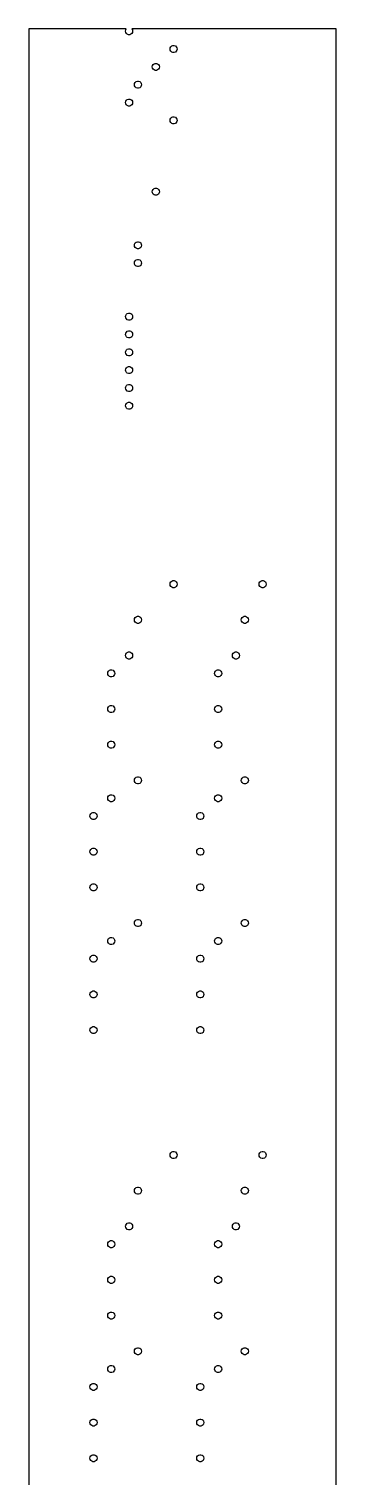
# Model space of a CAD drawing. Header units: metres. Extents: x 0 to 69, y 0 to 650.
# Drawn here: x 0 to 69, y 325.5 to 650 of the extents above; entities that cross this region are included whole.
import ezdxf

# ---------------------------------------------------------------- set-up
doc = ezdxf.new("R2010")
doc.units = ezdxf.units.M

msp = doc.modelspace()

# ---------------------------------------------------------------- linework, layer by layer
for p, q in [((21.8789, 650), (0, 650)), ((0, 650), (0, 0)), ((21.7, 649.5), (21.7482, 649.774)), ((21.7482, 649.226), (21.7, 649.5)), ((21.7482, 649.774), (21.8789, 650)), ((21.8872, 648.986), (21.7482, 649.226)), ((23.2518, 649.226), (23.1128, 648.986)), ((69, 650), (23.121, 650)), ((23.121, 650), (23.2518, 649.774)), ((23.2518, 649.774), (23.3, 649.5)), ((23.3, 649.5), (23.2518, 649.226)), ((69, 0), (69, 650)), ((22.1, 648.807), (21.8872, 648.986)), ((22.3611, 648.712), (22.1, 648.807)), ((22.6389, 648.712), (22.3611, 648.712)), ((22.9, 648.807), (22.6389, 648.712)), ((23.1128, 648.986), (22.9, 648.807)), ((31.7, 645.5), (31.7482, 645.774)), ((31.7482, 645.774), (31.8872, 646.014)), ((31.8872, 646.014), (32.1, 646.193)), ((32.1, 646.193), (32.3611, 646.288)), ((32.3611, 646.288), (32.6389, 646.288)), ((32.6389, 646.288), (32.9, 646.193)), ((32.9, 646.193), (33.1128, 646.014)), ((33.1128, 646.014), (33.2518, 645.774)), ((33.2518, 645.774), (33.3, 645.5)), ((31.7482, 645.226), (31.7, 645.5)), ((31.8872, 644.986), (31.7482, 645.226)), ((32.1, 644.807), (31.8872, 644.986)), ((32.3611, 644.712), (32.1, 644.807)), ((32.6389, 644.712), (32.3611, 644.712)), ((32.9, 644.807), (32.6389, 644.712)), ((33.1128, 644.986), (32.9, 644.807)), ((33.2518, 645.226), (33.1128, 644.986)), ((33.3, 645.5), (33.2518, 645.226)), ((27.7, 641.5), (27.7482, 641.774)), ((27.7482, 641.226), (27.7, 641.5)), ((27.7482, 641.774), (27.8872, 642.014)), ((27.8872, 640.986), (27.7482, 641.226)), ((27.8872, 642.014), (28.1, 642.193)), ((28.1, 640.807), (27.8872, 640.986)), ((28.1, 642.193), (28.3611, 642.288)), ((28.3611, 640.712), (28.1, 640.807)), ((28.3611, 642.288), (28.6389, 642.288)), ((28.6389, 640.712), (28.3611, 640.712)), ((28.6389, 642.288), (28.9, 642.193)), ((28.9, 640.807), (28.6389, 640.712)), ((28.9, 642.193), (29.1128, 642.014)), ((29.1128, 640.986), (28.9, 640.807)), ((29.1128, 642.014), (29.2518, 641.774)), ((29.2518, 641.226), (29.1128, 640.986)), ((29.2518, 641.774), (29.3, 641.5)), ((29.3, 641.5), (29.2518, 641.226)), ((23.7, 637.5), (23.7482, 637.774)), ((23.7482, 637.226), (23.7, 637.5)), ((23.7482, 637.774), (23.8872, 638.014)), ((23.8872, 636.986), (23.7482, 637.226)), ((23.8872, 638.014), (24.1, 638.193)), ((24.1, 636.807), (23.8872, 636.986)), ((24.1, 638.193), (24.3611, 638.288)), ((24.3611, 636.712), (24.1, 636.807)), ((24.3611, 638.288), (24.6389, 638.288)), ((24.6389, 636.712), (24.3611, 636.712)), ((24.6389, 638.288), (24.9, 638.193)), ((24.9, 636.807), (24.6389, 636.712)), ((24.9, 638.193), (25.1128, 638.014)), ((25.1128, 636.986), (24.9, 636.807)), ((25.1128, 638.014), (25.2518, 637.774)), ((25.2518, 637.226), (25.1128, 636.986)), ((25.2518, 637.774), (25.3, 637.5)), ((25.3, 637.5), (25.2518, 637.226)), ((21.7, 633.5), (21.7482, 633.774)), ((21.7482, 633.226), (21.7, 633.5)), ((21.7482, 633.774), (21.8872, 634.014)), ((21.8872, 632.986), (21.7482, 633.226)), ((21.8872, 634.014), (22.1, 634.193)), ((22.1, 632.807), (21.8872, 632.986)), ((22.1, 634.193), (22.3611, 634.288)), ((22.3611, 632.712), (22.1, 632.807)), ((22.3611, 634.288), (22.6389, 634.288)), ((22.6389, 634.288), (22.9, 634.193)), ((22.9, 632.807), (22.6389, 632.712)), ((22.9, 634.193), (23.1128, 634.014)), ((23.1128, 632.986), (22.9, 632.807)), ((23.1128, 634.014), (23.2518, 633.774)), ((23.2518, 633.226), (23.1128, 632.986)), ((23.2518, 633.774), (23.3, 633.5)), ((23.3, 633.5), (23.2518, 633.226)), ((22.6389, 632.712), (22.3611, 632.712)), ((31.7, 629.5), (31.7482, 629.774)), ((31.7482, 629.774), (31.8872, 630.014)), ((31.8872, 630.014), (32.1, 630.193)), ((32.1, 630.193), (32.3611, 630.288)), ((32.3611, 630.288), (32.6389, 630.288)), ((32.6389, 630.288), (32.9, 630.193)), ((32.9, 630.193), (33.1128, 630.014)), ((33.1128, 630.014), (33.2518, 629.774)), ((33.2518, 629.774), (33.3, 629.5)), ((31.7482, 629.226), (31.7, 629.5)), ((31.8872, 628.986), (31.7482, 629.226)), ((32.1, 628.807), (31.8872, 628.986)), ((32.3611, 628.712), (32.1, 628.807)), ((32.6389, 628.712), (32.3611, 628.712)), ((32.9, 628.807), (32.6389, 628.712)), ((33.1128, 628.986), (32.9, 628.807)), ((33.2518, 629.226), (33.1128, 628.986)), ((33.3, 629.5), (33.2518, 629.226)), ((27.7, 613.5), (27.7482, 613.774)), ((27.7482, 613.226), (27.7, 613.5)), ((27.7482, 613.774), (27.8872, 614.014)), ((27.8872, 614.014), (28.1, 614.193)), ((28.1, 614.193), (28.3611, 614.288)), ((28.3611, 614.288), (28.6389, 614.288)), ((28.6389, 614.288), (28.9, 614.193)), ((28.9, 614.193), (29.1128, 614.014)), ((29.1128, 614.014), (29.2518, 613.774)), ((29.2518, 613.774), (29.3, 613.5)), ((29.3, 613.5), (29.2518, 613.226)), ((27.8872, 612.986), (27.7482, 613.226)), ((28.1, 612.807), (27.8872, 612.986)), ((28.3611, 612.712), (28.1, 612.807)), ((28.6389, 612.712), (28.3611, 612.712)), ((28.9, 612.807), (28.6389, 612.712)), ((29.1128, 612.986), (28.9, 612.807)), ((29.2518, 613.226), (29.1128, 612.986)), ((23.7, 601.5), (23.7482, 601.774)), ((23.7482, 601.226), (23.7, 601.5)), ((23.7482, 601.774), (23.8872, 602.014)), ((23.8872, 600.986), (23.7482, 601.226)), ((23.8872, 602.014), (24.1, 602.193)), ((24.1, 600.807), (23.8872, 600.986)), ((24.1, 602.193), (24.3611, 602.288)), ((24.3611, 600.712), (24.1, 600.807)), ((24.3611, 602.288), (24.6389, 602.288)), ((24.6389, 600.712), (24.3611, 600.712)), ((24.6389, 602.288), (24.9, 602.193)), ((24.9, 600.807), (24.6389, 600.712)), ((24.9, 602.193), (25.1128, 602.014)), ((25.1128, 600.986), (24.9, 600.807)), ((25.1128, 602.014), (25.2518, 601.774)), ((25.2518, 601.226), (25.1128, 600.986)), ((25.2518, 601.774), (25.3, 601.5)), ((25.3, 601.5), (25.2518, 601.226)), ((23.7, 597.5), (23.7482, 597.774)), ((23.7482, 597.226), (23.7, 597.5)), ((23.7482, 597.774), (23.8872, 598.014)), ((23.8872, 596.986), (23.7482, 597.226)), ((23.8872, 598.014), (24.1, 598.193)), ((24.1, 598.193), (24.3611, 598.288)), ((24.3611, 598.288), (24.6389, 598.288)), ((24.6389, 598.288), (24.9, 598.193)), ((24.9, 598.193), (25.1128, 598.014)), ((25.1128, 598.014), (25.2518, 597.774)), ((25.2518, 597.226), (25.1128, 596.986)), ((25.2518, 597.774), (25.3, 597.5)), ((25.3, 597.5), (25.2518, 597.226)), ((24.1, 596.807), (23.8872, 596.986)), ((24.3611, 596.712), (24.1, 596.807)), ((24.6389, 596.712), (24.3611, 596.712)), ((24.9, 596.807), (24.6389, 596.712)), ((25.1128, 596.986), (24.9, 596.807)), ((21.7, 585.5), (21.7482, 585.774)), ((21.7482, 585.226), (21.7, 585.5)), ((21.7482, 585.774), (21.8872, 586.014)), ((21.8872, 584.986), (21.7482, 585.226)), ((21.8872, 586.014), (22.1, 586.193)), ((22.1, 584.807), (21.8872, 584.986)), ((22.1, 586.193), (22.3611, 586.288)), ((22.3611, 584.712), (22.1, 584.807)), ((22.3611, 586.288), (22.6389, 586.288)), ((22.6389, 584.712), (22.3611, 584.712)), ((22.6389, 586.288), (22.9, 586.193)), ((22.9, 584.807), (22.6389, 584.712)), ((22.9, 586.193), (23.1128, 586.014)), ((23.1128, 584.986), (22.9, 584.807)), ((23.1128, 586.014), (23.2518, 585.774)), ((23.2518, 585.226), (23.1128, 584.986)), ((23.2518, 585.774), (23.3, 585.5)), ((23.3, 585.5), (23.2518, 585.226)), ((21.7, 581.5), (21.7482, 581.774)), ((21.7482, 581.226), (21.7, 581.5)), ((21.7482, 581.774), (21.8872, 582.014)), ((21.8872, 580.986), (21.7482, 581.226)), ((21.8872, 582.014), (22.1, 582.193)), ((22.1, 580.807), (21.8872, 580.986)), ((22.1, 582.193), (22.3611, 582.288)), ((22.3611, 582.288), (22.6389, 582.288)), ((22.6389, 582.288), (22.9, 582.193)), ((22.9, 582.193), (23.1128, 582.014)), ((23.1128, 580.986), (22.9, 580.807)), ((23.1128, 582.014), (23.2518, 581.774)), ((23.2518, 581.226), (23.1128, 580.986)), ((23.2518, 581.774), (23.3, 581.5)), ((23.3, 581.5), (23.2518, 581.226)), ((21.7, 577.5), (21.7482, 577.774)), ((21.7482, 577.774), (21.8872, 578.014)), ((21.8872, 578.014), (22.1, 578.193)), ((22.3611, 580.712), (22.1, 580.807)), ((22.1, 578.193), (22.3611, 578.288)), ((22.6389, 580.712), (22.3611, 580.712)), ((22.3611, 578.288), (22.6389, 578.288)), ((22.9, 580.807), (22.6389, 580.712)), ((22.6389, 578.288), (22.9, 578.193)), ((22.9, 578.193), (23.1128, 578.014)), ((23.1128, 578.014), (23.2518, 577.774)), ((23.2518, 577.774), (23.3, 577.5)), ((21.7482, 577.226), (21.7, 577.5)), ((21.8872, 576.986), (21.7482, 577.226)), ((22.1, 576.807), (21.8872, 576.986)), ((22.3611, 576.712), (22.1, 576.807)), ((22.6389, 576.712), (22.3611, 576.712)), ((22.9, 576.807), (22.6389, 576.712)), ((23.1128, 576.986), (22.9, 576.807)), ((23.2518, 577.226), (23.1128, 576.986)), ((23.3, 577.5), (23.2518, 577.226)), ((21.7, 573.5), (21.7482, 573.774)), ((21.7482, 573.226), (21.7, 573.5)), ((21.7482, 573.774), (21.8872, 574.014)), ((21.8872, 572.986), (21.7482, 573.226)), ((21.8872, 574.014), (22.1, 574.193)), ((22.1, 572.807), (21.8872, 572.986)), ((22.1, 574.193), (22.3611, 574.288)), ((22.3611, 572.712), (22.1, 572.807)), ((22.3611, 574.288), (22.6389, 574.288)), ((22.6389, 572.712), (22.3611, 572.712)), ((22.6389, 574.288), (22.9, 574.193)), ((22.9, 572.807), (22.6389, 572.712)), ((22.9, 574.193), (23.1128, 574.014)), ((23.1128, 572.986), (22.9, 572.807)), ((23.1128, 574.014), (23.2518, 573.774)), ((23.2518, 573.226), (23.1128, 572.986)), ((23.2518, 573.774), (23.3, 573.5)), ((23.3, 573.5), (23.2518, 573.226)), ((21.7, 569.5), (21.7482, 569.774)), ((21.7482, 569.226), (21.7, 569.5)), ((21.7482, 569.774), (21.8872, 570.014)), ((21.8872, 568.986), (21.7482, 569.226)), ((21.8872, 570.014), (22.1, 570.193)), ((22.1, 568.807), (21.8872, 568.986)), ((22.1, 570.193), (22.3611, 570.288)), ((22.3611, 568.712), (22.1, 568.807)), ((22.3611, 570.288), (22.6389, 570.288)), ((22.6389, 568.712), (22.3611, 568.712)), ((22.6389, 570.288), (22.9, 570.193)), ((22.9, 568.807), (22.6389, 568.712)), ((22.9, 570.193), (23.1128, 570.014)), ((23.1128, 568.986), (22.9, 568.807)), ((23.1128, 570.014), (23.2518, 569.774)), ((23.2518, 569.226), (23.1128, 568.986)), ((23.2518, 569.774), (23.3, 569.5)), ((23.3, 569.5), (23.2518, 569.226)), ((21.7, 565.5), (21.7482, 565.774)), ((21.7482, 565.226), (21.7, 565.5)), ((21.7482, 565.774), (21.8872, 566.014)), ((21.8872, 564.986), (21.7482, 565.226)), ((21.8872, 566.014), (22.1, 566.193)), ((22.1, 564.807), (21.8872, 564.986)), ((22.1, 566.193), (22.3611, 566.288)), ((22.3611, 564.712), (22.1, 564.807)), ((22.3611, 566.288), (22.6389, 566.288)), ((22.6389, 564.712), (22.3611, 564.712)), ((22.6389, 566.288), (22.9, 566.193)), ((22.9, 564.807), (22.6389, 564.712)), ((22.9, 566.193), (23.1128, 566.014)), ((23.1128, 564.986), (22.9, 564.807)), ((23.1128, 566.014), (23.2518, 565.774)), ((23.2518, 565.226), (23.1128, 564.986)), ((23.2518, 565.774), (23.3, 565.5)), ((23.3, 565.5), (23.2518, 565.226)), ((31.7, 525.5), (31.7482, 525.774)), ((31.7482, 525.774), (31.8872, 526.014)), ((31.8872, 526.014), (32.1, 526.193)), ((32.1, 526.193), (32.3611, 526.288)), ((32.3611, 526.288), (32.6389, 526.288)), ((32.6389, 526.288), (32.9, 526.193)), ((32.9, 526.193), (33.1128, 526.014)), ((33.1128, 526.014), (33.2518, 525.774)), ((33.2518, 525.774), (33.3, 525.5)), ((51.7, 525.5), (51.7482, 525.774)), ((51.7482, 525.774), (51.8872, 526.014)), ((51.8872, 526.014), (52.1, 526.193)), ((52.1, 526.193), (52.3611, 526.288)), ((52.3611, 526.288), (52.6389, 526.288)), ((52.6389, 526.288), (52.9, 526.193)), ((52.9, 526.193), (53.1128, 526.014)), ((53.1128, 526.014), (53.2518, 525.774)), ((53.2518, 525.774), (53.3, 525.5)), ((31.7482, 525.226), (31.7, 525.5)), ((31.8872, 524.986), (31.7482, 525.226)), ((32.1, 524.807), (31.8872, 524.986)), ((32.3611, 524.712), (32.1, 524.807)), ((32.6389, 524.712), (32.3611, 524.712)), ((32.9, 524.807), (32.6389, 524.712)), ((33.1128, 524.986), (32.9, 524.807)), ((33.2518, 525.226), (33.1128, 524.986)), ((33.3, 525.5), (33.2518, 525.226)), ((51.7482, 525.226), (51.7, 525.5)), ((51.8872, 524.986), (51.7482, 525.226)), ((52.1, 524.807), (51.8872, 524.986)), ((52.3611, 524.712), (52.1, 524.807)), ((52.6389, 524.712), (52.3611, 524.712)), ((52.9, 524.807), (52.6389, 524.712)), ((53.1128, 524.986), (52.9, 524.807)), ((53.2518, 525.226), (53.1128, 524.986)), ((53.3, 525.5), (53.2518, 525.226)), ((23.7, 517.5), (23.7482, 517.774)), ((23.7482, 517.226), (23.7, 517.5)), ((23.7482, 517.774), (23.8872, 518.014)), ((23.8872, 516.986), (23.7482, 517.226)), ((23.8872, 518.014), (24.1, 518.193)), ((24.1, 516.807), (23.8872, 516.986)), ((24.1, 518.193), (24.3611, 518.288)), ((24.3611, 516.712), (24.1, 516.807)), ((24.3611, 518.288), (24.6389, 518.288)), ((24.6389, 516.712), (24.3611, 516.712)), ((24.6389, 518.288), (24.9, 518.193)), ((24.9, 516.807), (24.6389, 516.712)), ((24.9, 518.193), (25.1128, 518.014)), ((25.1128, 516.986), (24.9, 516.807)), ((25.1128, 518.014), (25.2518, 517.774)), ((25.2518, 517.226), (25.1128, 516.986)), ((25.2518, 517.774), (25.3, 517.5)), ((25.3, 517.5), (25.2518, 517.226)), ((47.7, 517.5), (47.7482, 517.774)), ((47.7482, 517.226), (47.7, 517.5)), ((47.7482, 517.774), (47.8872, 518.014)), ((47.8872, 516.986), (47.7482, 517.226)), ((47.8872, 518.014), (48.1, 518.193)), ((48.1, 516.807), (47.8872, 516.986)), ((48.1, 518.193), (48.3611, 518.288)), ((48.3611, 516.712), (48.1, 516.807)), ((48.3611, 518.288), (48.6389, 518.288)), ((48.6389, 516.712), (48.3611, 516.712)), ((48.6389, 518.288), (48.9, 518.193)), ((48.9, 516.807), (48.6389, 516.712)), ((48.9, 518.193), (49.1128, 518.014)), ((49.1128, 516.986), (48.9, 516.807)), ((49.1128, 518.014), (49.2518, 517.774)), ((49.2518, 517.226), (49.1128, 516.986)), ((49.2518, 517.774), (49.3, 517.5)), ((49.3, 517.5), (49.2518, 517.226)), ((21.7, 509.5), (21.7482, 509.774)), ((21.7482, 509.226), (21.7, 509.5)), ((21.7482, 509.774), (21.8872, 510.014)), ((21.8872, 510.014), (22.1, 510.193)), ((22.1, 510.193), (22.3611, 510.288)), ((22.3611, 510.288), (22.6389, 510.288)), ((22.6389, 510.288), (22.9, 510.193)), ((22.9, 510.193), (23.1128, 510.014)), ((23.1128, 510.014), (23.2518, 509.774)), ((23.2518, 509.774), (23.3, 509.5)), ((23.3, 509.5), (23.2518, 509.226)), ((45.7, 509.5), (45.7482, 509.774)), ((45.7482, 509.226), (45.7, 509.5)), ((45.7482, 509.774), (45.8872, 510.014)), ((45.8872, 510.014), (46.1, 510.193)), ((46.1, 510.193), (46.3611, 510.288)), ((46.3611, 510.288), (46.6389, 510.288)), ((46.6389, 510.288), (46.9, 510.193)), ((46.9, 510.193), (47.1128, 510.014)), ((47.1128, 510.014), (47.2518, 509.774)), ((47.2518, 509.774), (47.3, 509.5)), ((47.3, 509.5), (47.2518, 509.226)), ((18.1, 506.193), (18.3611, 506.288)), ((18.3611, 506.288), (18.6389, 506.288)), ((18.6389, 506.288), (18.9, 506.193)), ((21.8872, 508.986), (21.7482, 509.226)), ((22.1, 508.807), (21.8872, 508.986)), ((22.3611, 508.712), (22.1, 508.807)), ((22.6389, 508.712), (22.3611, 508.712)), ((22.9, 508.807), (22.6389, 508.712)), ((23.1128, 508.986), (22.9, 508.807)), ((23.2518, 509.226), (23.1128, 508.986)), ((42.1, 506.193), (42.3611, 506.288)), ((42.3611, 506.288), (42.6389, 506.288)), ((42.6389, 506.288), (42.9, 506.193)), ((45.8872, 508.986), (45.7482, 509.226)), ((46.1, 508.807), (45.8872, 508.986)), ((46.3611, 508.712), (46.1, 508.807)), ((46.6389, 508.712), (46.3611, 508.712)), ((46.9, 508.807), (46.6389, 508.712)), ((47.1128, 508.986), (46.9, 508.807)), ((47.2518, 509.226), (47.1128, 508.986)), ((17.7, 505.5), (17.7482, 505.774)), ((17.7482, 505.226), (17.7, 505.5)), ((17.7482, 505.774), (17.8872, 506.014)), ((17.8872, 504.986), (17.7482, 505.226)), ((17.8872, 506.014), (18.1, 506.193)), ((18.1, 504.807), (17.8872, 504.986)), ((18.3611, 504.712), (18.1, 504.807)), ((18.6389, 504.712), (18.3611, 504.712)), ((18.9, 504.807), (18.6389, 504.712)), ((18.9, 506.193), (19.1128, 506.014)), ((19.1128, 504.986), (18.9, 504.807)), ((19.1128, 506.014), (19.2518, 505.774)), ((19.2518, 505.226), (19.1128, 504.986)), ((19.2518, 505.774), (19.3, 505.5)), ((19.3, 505.5), (19.2518, 505.226)), ((41.7, 505.5), (41.7482, 505.774)), ((41.7482, 505.226), (41.7, 505.5)), ((41.7482, 505.774), (41.8872, 506.014)), ((41.8872, 504.986), (41.7482, 505.226)), ((41.8872, 506.014), (42.1, 506.193)), ((42.1, 504.807), (41.8872, 504.986)), ((42.3611, 504.712), (42.1, 504.807)), ((42.6389, 504.712), (42.3611, 504.712)), ((42.9, 504.807), (42.6389, 504.712)), ((42.9, 506.193), (43.1128, 506.014)), ((43.1128, 504.986), (42.9, 504.807)), ((43.1128, 506.014), (43.2518, 505.774)), ((43.2518, 505.226), (43.1128, 504.986)), ((43.2518, 505.774), (43.3, 505.5)), ((43.3, 505.5), (43.2518, 505.226)), ((17.7, 497.5), (17.7482, 497.774)), ((17.7482, 497.226), (17.7, 497.5)), ((17.7482, 497.774), (17.8872, 498.014)), ((17.8872, 496.986), (17.7482, 497.226)), ((17.8872, 498.014), (18.1, 498.193)), ((18.1, 496.807), (17.8872, 496.986)), ((18.1, 498.193), (18.3611, 498.288)), ((18.3611, 496.712), (18.1, 496.807)), ((18.3611, 498.288), (18.6389, 498.288)), ((18.6389, 496.712), (18.3611, 496.712)), ((18.6389, 498.288), (18.9, 498.193)), ((18.9, 496.807), (18.6389, 496.712)), ((18.9, 498.193), (19.1128, 498.014)), ((19.1128, 496.986), (18.9, 496.807)), ((19.1128, 498.014), (19.2518, 497.774)), ((19.2518, 497.226), (19.1128, 496.986)), ((19.2518, 497.774), (19.3, 497.5)), ((19.3, 497.5), (19.2518, 497.226)), ((41.7, 497.5), (41.7482, 497.774)), ((41.7482, 497.226), (41.7, 497.5)), ((41.7482, 497.774), (41.8872, 498.014)), ((41.8872, 496.986), (41.7482, 497.226)), ((41.8872, 498.014), (42.1, 498.193)), ((42.1, 496.807), (41.8872, 496.986)), ((42.1, 498.193), (42.3611, 498.288)), ((42.3611, 496.712), (42.1, 496.807)), ((42.3611, 498.288), (42.6389, 498.288)), ((42.6389, 496.712), (42.3611, 496.712)), ((42.6389, 498.288), (42.9, 498.193)), ((42.9, 496.807), (42.6389, 496.712)), ((42.9, 498.193), (43.1128, 498.014)), ((43.1128, 496.986), (42.9, 496.807)), ((43.1128, 498.014), (43.2518, 497.774)), ((43.2518, 497.226), (43.1128, 496.986)), ((43.2518, 497.774), (43.3, 497.5)), ((43.3, 497.5), (43.2518, 497.226)), ((17.7482, 489.774), (17.8872, 490.014)), ((17.8872, 490.014), (18.1, 490.193)), ((18.1, 490.193), (18.3611, 490.288)), ((18.3611, 490.288), (18.6389, 490.288)), ((18.6389, 490.288), (18.9, 490.193)), ((18.9, 490.193), (19.1128, 490.014)), ((19.1128, 490.014), (19.2518, 489.774)), ((41.7482, 489.774), (41.8872, 490.014)), ((41.8872, 490.014), (42.1, 490.193)), ((42.1, 490.193), (42.3611, 490.288)), ((42.3611, 490.288), (42.6389, 490.288)), ((42.6389, 490.288), (42.9, 490.193)), ((42.9, 490.193), (43.1128, 490.014)), ((43.1128, 490.014), (43.2518, 489.774)), ((17.7, 489.5), (17.7482, 489.774)), ((17.7482, 489.226), (17.7, 489.5)), ((17.8872, 488.986), (17.7482, 489.226)), ((18.1, 488.807), (17.8872, 488.986)), ((18.3611, 488.712), (18.1, 488.807)), ((18.6389, 488.712), (18.3611, 488.712)), ((18.9, 488.807), (18.6389, 488.712)), ((19.1128, 488.986), (18.9, 488.807)), ((19.2518, 489.226), (19.1128, 488.986)), ((19.2518, 489.774), (19.3, 489.5)), ((19.3, 489.5), (19.2518, 489.226)), ((41.7, 489.5), (41.7482, 489.774)), ((41.7482, 489.226), (41.7, 489.5)), ((41.8872, 488.986), (41.7482, 489.226)), ((42.1, 488.807), (41.8872, 488.986)), ((42.3611, 488.712), (42.1, 488.807)), ((42.6389, 488.712), (42.3611, 488.712)), ((42.9, 488.807), (42.6389, 488.712)), ((43.1128, 488.986), (42.9, 488.807)), ((43.2518, 489.226), (43.1128, 488.986)), ((43.2518, 489.774), (43.3, 489.5)), ((43.3, 489.5), (43.2518, 489.226)), ((23.7, 481.5), (23.7482, 481.774)), ((23.7482, 481.226), (23.7, 481.5)), ((23.7482, 481.774), (23.8872, 482.014)), ((23.8872, 480.986), (23.7482, 481.226)), ((23.8872, 482.014), (24.1, 482.193)), ((24.1, 480.807), (23.8872, 480.986)), ((24.1, 482.193), (24.3611, 482.288)), ((24.3611, 480.712), (24.1, 480.807)), ((24.3611, 482.288), (24.6389, 482.288)), ((24.6389, 480.712), (24.3611, 480.712)), ((24.6389, 482.288), (24.9, 482.193)), ((24.9, 480.807), (24.6389, 480.712)), ((24.9, 482.193), (25.1128, 482.014)), ((25.1128, 480.986), (24.9, 480.807)), ((25.1128, 482.014), (25.2518, 481.774)), ((25.2518, 481.226), (25.1128, 480.986)), ((25.2518, 481.774), (25.3, 481.5)), ((25.3, 481.5), (25.2518, 481.226)), ((47.7, 481.5), (47.7482, 481.774)), ((47.7482, 481.226), (47.7, 481.5)), ((47.7482, 481.774), (47.8872, 482.014)), ((47.8872, 480.986), (47.7482, 481.226)), ((47.8872, 482.014), (48.1, 482.193)), ((48.1, 480.807), (47.8872, 480.986)), ((48.1, 482.193), (48.3611, 482.288)), ((48.3611, 480.712), (48.1, 480.807)), ((48.3611, 482.288), (48.6389, 482.288)), ((48.6389, 480.712), (48.3611, 480.712)), ((48.6389, 482.288), (48.9, 482.193)), ((48.9, 480.807), (48.6389, 480.712)), ((48.9, 482.193), (49.1128, 482.014)), ((49.1128, 480.986), (48.9, 480.807)), ((49.1128, 482.014), (49.2518, 481.774)), ((49.2518, 481.226), (49.1128, 480.986)), ((49.2518, 481.774), (49.3, 481.5)), ((49.3, 481.5), (49.2518, 481.226)), ((17.7, 477.5), (17.7482, 477.774)), ((17.7482, 477.226), (17.7, 477.5)), ((17.7482, 477.774), (17.8872, 478.014)), ((17.8872, 476.986), (17.7482, 477.226)), ((17.8872, 478.014), (18.1, 478.193)), ((18.1, 478.193), (18.3611, 478.288)), ((18.3611, 478.288), (18.6389, 478.288)), ((18.6389, 478.288), (18.9, 478.193)), ((18.9, 478.193), (19.1128, 478.014)), ((19.1128, 478.014), (19.2518, 477.774)), ((19.2518, 477.226), (19.1128, 476.986)), ((19.2518, 477.774), (19.3, 477.5)), ((19.3, 477.5), (19.2518, 477.226)), ((41.7, 477.5), (41.7482, 477.774)), ((41.7482, 477.226), (41.7, 477.5)), ((41.7482, 477.774), (41.8872, 478.014)), ((41.8872, 476.986), (41.7482, 477.226)), ((41.8872, 478.014), (42.1, 478.193)), ((42.1, 478.193), (42.3611, 478.288)), ((42.3611, 478.288), (42.6389, 478.288)), ((42.6389, 478.288), (42.9, 478.193)), ((42.9, 478.193), (43.1128, 478.014)), ((43.1128, 478.014), (43.2518, 477.774)), ((43.2518, 477.226), (43.1128, 476.986)), ((43.2518, 477.774), (43.3, 477.5)), ((43.3, 477.5), (43.2518, 477.226)), ((13.7, 473.5), (13.7482, 473.774)), ((13.7482, 473.774), (13.8872, 474.014)), ((13.8872, 474.014), (14.1, 474.193)), ((14.1, 474.193), (14.3611, 474.288)), ((14.3611, 474.288), (14.6389, 474.288)), ((14.6389, 474.288), (14.9, 474.193)), ((14.9, 474.193), (15.1128, 474.014)), ((15.1128, 474.014), (15.2517, 473.774)), ((15.2517, 473.774), (15.3, 473.5)), ((18.1, 476.807), (17.8872, 476.986)), ((18.3611, 476.712), (18.1, 476.807)), ((18.6389, 476.712), (18.3611, 476.712)), ((18.9, 476.807), (18.6389, 476.712)), ((19.1128, 476.986), (18.9, 476.807)), ((37.7, 473.5), (37.7482, 473.774)), ((37.7482, 473.774), (37.8872, 474.014)), ((37.8872, 474.014), (38.1, 474.193)), ((38.1, 474.193), (38.3611, 474.288)), ((38.3611, 474.288), (38.6389, 474.288)), ((38.6389, 474.288), (38.9, 474.193)), ((38.9, 474.193), (39.1128, 474.014)), ((39.1128, 474.014), (39.2518, 473.774)), ((39.2518, 473.774), (39.3, 473.5)), ((42.1, 476.807), (41.8872, 476.986)), ((42.3611, 476.712), (42.1, 476.807)), ((42.6389, 476.712), (42.3611, 476.712)), ((42.9, 476.807), (42.6389, 476.712)), ((43.1128, 476.986), (42.9, 476.807)), ((13.7482, 473.226), (13.7, 473.5)), ((13.8872, 472.986), (13.7482, 473.226)), ((14.1, 472.807), (13.8872, 472.986)), ((14.3611, 472.712), (14.1, 472.807)), ((14.6389, 472.712), (14.3611, 472.712)), ((14.9, 472.807), (14.6389, 472.712)), ((15.1128, 472.986), (14.9, 472.807)), ((15.2517, 473.226), (15.1128, 472.986)), ((15.3, 473.5), (15.2517, 473.226)), ((37.7482, 473.226), (37.7, 473.5)), ((37.8872, 472.986), (37.7482, 473.226)), ((38.1, 472.807), (37.8872, 472.986)), ((38.3611, 472.712), (38.1, 472.807)), ((38.6389, 472.712), (38.3611, 472.712)), ((38.9, 472.807), (38.6389, 472.712)), ((39.1128, 472.986), (38.9, 472.807)), ((39.2518, 473.226), (39.1128, 472.986)), ((39.3, 473.5), (39.2518, 473.226)), ((13.7, 465.5), (13.7482, 465.774)), ((13.7482, 465.226), (13.7, 465.5)), ((13.7482, 465.774), (13.8872, 466.014)), ((13.8872, 464.986), (13.7482, 465.226)), ((13.8872, 466.014), (14.1, 466.193)), ((14.1, 464.807), (13.8872, 464.986)), ((14.1, 466.193), (14.3611, 466.288)), ((14.3611, 464.712), (14.1, 464.807)), ((14.3611, 466.288), (14.6389, 466.288)), ((14.6389, 464.712), (14.3611, 464.712)), ((14.6389, 466.288), (14.9, 466.193)), ((14.9, 464.807), (14.6389, 464.712)), ((14.9, 466.193), (15.1128, 466.014)), ((15.1128, 464.986), (14.9, 464.807)), ((15.1128, 466.014), (15.2517, 465.774)), ((15.2517, 465.226), (15.1128, 464.986)), ((15.2517, 465.774), (15.3, 465.5)), ((15.3, 465.5), (15.2517, 465.226)), ((37.7, 465.5), (37.7482, 465.774)), ((37.7482, 465.226), (37.7, 465.5)), ((37.7482, 465.774), (37.8872, 466.014)), ((37.8872, 464.986), (37.7482, 465.226)), ((37.8872, 466.014), (38.1, 466.193)), ((38.1, 464.807), (37.8872, 464.986)), ((38.1, 466.193), (38.3611, 466.288)), ((38.3611, 464.712), (38.1, 464.807)), ((38.3611, 466.288), (38.6389, 466.288)), ((38.6389, 464.712), (38.3611, 464.712)), ((38.6389, 466.288), (38.9, 466.193)), ((38.9, 464.807), (38.6389, 464.712)), ((38.9, 466.193), (39.1128, 466.014)), ((39.1128, 464.986), (38.9, 464.807)), ((39.1128, 466.014), (39.2518, 465.774)), ((39.2518, 465.226), (39.1128, 464.986)), ((39.2518, 465.774), (39.3, 465.5)), ((39.3, 465.5), (39.2518, 465.226)), ((13.7, 457.5), (13.7482, 457.774)), ((13.7482, 457.774), (13.8872, 458.014)), ((13.8872, 458.014), (14.1, 458.193)), ((14.1, 458.193), (14.3611, 458.288)), ((14.3611, 458.288), (14.6389, 458.288)), ((14.6389, 458.288), (14.9, 458.193)), ((14.9, 458.193), (15.1128, 458.014)), ((15.1128, 458.014), (15.2517, 457.774)), ((15.2517, 457.774), (15.3, 457.5)), ((37.7, 457.5), (37.7482, 457.774)), ((37.7482, 457.774), (37.8872, 458.014)), ((37.8872, 458.014), (38.1, 458.193)), ((38.1, 458.193), (38.3611, 458.288)), ((38.3611, 458.288), (38.6389, 458.288)), ((38.6389, 458.288), (38.9, 458.193)), ((38.9, 458.193), (39.1128, 458.014)), ((39.1128, 458.014), (39.2518, 457.774)), ((39.2518, 457.774), (39.3, 457.5)), ((13.7482, 457.226), (13.7, 457.5)), ((13.8872, 456.986), (13.7482, 457.226)), ((14.1, 456.807), (13.8872, 456.986)), ((14.3611, 456.712), (14.1, 456.807)), ((14.6389, 456.712), (14.3611, 456.712)), ((14.9, 456.807), (14.6389, 456.712)), ((15.1128, 456.986), (14.9, 456.807)), ((15.2517, 457.226), (15.1128, 456.986)), ((15.3, 457.5), (15.2517, 457.226)), ((37.7482, 457.226), (37.7, 457.5)), ((37.8872, 456.986), (37.7482, 457.226)), ((38.1, 456.807), (37.8872, 456.986)), ((38.3611, 456.712), (38.1, 456.807)), ((38.6389, 456.712), (38.3611, 456.712)), ((38.9, 456.807), (38.6389, 456.712)), ((39.1128, 456.986), (38.9, 456.807)), ((39.2518, 457.226), (39.1128, 456.986)), ((39.3, 457.5), (39.2518, 457.226)), ((23.7, 449.5), (23.7482, 449.774)), ((23.7482, 449.226), (23.7, 449.5)), ((23.7482, 449.774), (23.8872, 450.014)), ((23.8872, 448.986), (23.7482, 449.226)), ((23.8872, 450.014), (24.1, 450.193)), ((24.1, 448.807), (23.8872, 448.986)), ((24.1, 450.193), (24.3611, 450.288)), ((24.3611, 448.712), (24.1, 448.807)), ((24.3611, 450.288), (24.6389, 450.288)), ((24.6389, 448.712), (24.3611, 448.712)), ((24.6389, 450.288), (24.9, 450.193)), ((24.9, 448.807), (24.6389, 448.712)), ((24.9, 450.193), (25.1128, 450.014)), ((25.1128, 448.986), (24.9, 448.807)), ((25.1128, 450.014), (25.2518, 449.774)), ((25.2518, 449.226), (25.1128, 448.986)), ((25.2518, 449.774), (25.3, 449.5)), ((25.3, 449.5), (25.2518, 449.226)), ((47.7, 449.5), (47.7482, 449.774)), ((47.7482, 449.226), (47.7, 449.5)), ((47.7482, 449.774), (47.8872, 450.014)), ((47.8872, 448.986), (47.7482, 449.226)), ((47.8872, 450.014), (48.1, 450.193)), ((48.1, 448.807), (47.8872, 448.986)), ((48.1, 450.193), (48.3611, 450.288)), ((48.3611, 448.712), (48.1, 448.807)), ((48.3611, 450.288), (48.6389, 450.288)), ((48.6389, 448.712), (48.3611, 448.712)), ((48.6389, 450.288), (48.9, 450.193)), ((48.9, 448.807), (48.6389, 448.712)), ((48.9, 450.193), (49.1128, 450.014)), ((49.1128, 448.986), (48.9, 448.807)), ((49.1128, 450.014), (49.2518, 449.774)), ((49.2518, 449.226), (49.1128, 448.986)), ((49.2518, 449.774), (49.3, 449.5)), ((49.3, 449.5), (49.2518, 449.226)), ((17.7, 445.5), (17.7482, 445.774)), ((17.7482, 445.226), (17.7, 445.5)), ((17.7482, 445.774), (17.8872, 446.014)), ((17.8872, 444.986), (17.7482, 445.226)), ((17.8872, 446.014), (18.1, 446.193)), ((18.1, 444.807), (17.8872, 444.986)), ((18.1, 446.193), (18.3611, 446.288)), ((18.3611, 444.712), (18.1, 444.807)), ((18.3611, 446.288), (18.6389, 446.288)), ((18.6389, 444.712), (18.3611, 444.712)), ((18.6389, 446.288), (18.9, 446.193)), ((18.9, 444.807), (18.6389, 444.712)), ((18.9, 446.193), (19.1128, 446.014)), ((19.1128, 444.986), (18.9, 444.807)), ((19.1128, 446.014), (19.2518, 445.774)), ((19.2518, 445.226), (19.1128, 444.986)), ((19.2518, 445.774), (19.3, 445.5)), ((19.3, 445.5), (19.2518, 445.226)), ((41.7, 445.5), (41.7482, 445.774)), ((41.7482, 445.226), (41.7, 445.5)), ((41.7482, 445.774), (41.8872, 446.014)), ((41.8872, 444.986), (41.7482, 445.226)), ((41.8872, 446.014), (42.1, 446.193)), ((42.1, 444.807), (41.8872, 444.986)), ((42.1, 446.193), (42.3611, 446.288)), ((42.3611, 444.712), (42.1, 444.807)), ((42.3611, 446.288), (42.6389, 446.288)), ((42.6389, 444.712), (42.3611, 444.712)), ((42.6389, 446.288), (42.9, 446.193)), ((42.9, 444.807), (42.6389, 444.712)), ((42.9, 446.193), (43.1128, 446.014)), ((43.1128, 444.986), (42.9, 444.807)), ((43.1128, 446.014), (43.2518, 445.774)), ((43.2518, 445.226), (43.1128, 444.986)), ((43.2518, 445.774), (43.3, 445.5)), ((43.3, 445.5), (43.2518, 445.226)), ((13.7, 441.5), (13.7482, 441.774)), ((13.7482, 441.226), (13.7, 441.5)), ((13.7482, 441.774), (13.8872, 442.014)), ((13.8872, 442.014), (14.1, 442.193)), ((14.1, 442.193), (14.3611, 442.288)), ((14.3611, 442.288), (14.6389, 442.288)), ((14.6389, 442.288), (14.9, 442.193)), ((14.9, 442.193), (15.1128, 442.014)), ((15.1128, 442.014), (15.2517, 441.774)), ((15.2517, 441.774), (15.3, 441.5)), ((15.3, 441.5), (15.2517, 441.226)), ((37.7, 441.5), (37.7482, 441.774)), ((37.7482, 441.226), (37.7, 441.5)), ((37.7482, 441.774), (37.8872, 442.014)), ((37.8872, 442.014), (38.1, 442.193)), ((38.1, 442.193), (38.3611, 442.288)), ((38.3611, 442.288), (38.6389, 442.288)), ((38.6389, 442.288), (38.9, 442.193)), ((38.9, 442.193), (39.1128, 442.014)), ((39.1128, 442.014), (39.2518, 441.774)), ((39.2518, 441.774), (39.3, 441.5)), ((39.3, 441.5), (39.2518, 441.226)), ((13.8872, 440.986), (13.7482, 441.226)), ((14.1, 440.807), (13.8872, 440.986)), ((14.3611, 440.712), (14.1, 440.807)), ((14.6389, 440.712), (14.3611, 440.712)), ((14.9, 440.807), (14.6389, 440.712)), ((15.1128, 440.986), (14.9, 440.807)), ((15.2517, 441.226), (15.1128, 440.986)), ((37.8872, 440.986), (37.7482, 441.226)), ((38.1, 440.807), (37.8872, 440.986)), ((38.3611, 440.712), (38.1, 440.807)), ((38.6389, 440.712), (38.3611, 440.712)), ((38.9, 440.807), (38.6389, 440.712)), ((39.1128, 440.986), (38.9, 440.807)), ((39.2518, 441.226), (39.1128, 440.986)), ((13.7, 433.5), (13.7482, 433.774)), ((13.7482, 433.226), (13.7, 433.5)), ((13.7482, 433.774), (13.8872, 434.014)), ((13.8872, 432.986), (13.7482, 433.226)), ((13.8872, 434.014), (14.1, 434.193)), ((14.1, 432.807), (13.8872, 432.986)), ((14.1, 434.193), (14.3611, 434.288)), ((14.3611, 432.712), (14.1, 432.807)), ((14.3611, 434.288), (14.6389, 434.288)), ((14.6389, 432.712), (14.3611, 432.712)), ((14.6389, 434.288), (14.9, 434.193)), ((14.9, 432.807), (14.6389, 432.712)), ((14.9, 434.193), (15.1128, 434.014)), ((15.1128, 432.986), (14.9, 432.807)), ((15.1128, 434.014), (15.2517, 433.774)), ((15.2517, 433.226), (15.1128, 432.986)), ((15.2517, 433.774), (15.3, 433.5)), ((15.3, 433.5), (15.2517, 433.226)), ((37.7, 433.5), (37.7482, 433.774)), ((37.7482, 433.226), (37.7, 433.5)), ((37.7482, 433.774), (37.8872, 434.014)), ((37.8872, 432.986), (37.7482, 433.226)), ((37.8872, 434.014), (38.1, 434.193)), ((38.1, 432.807), (37.8872, 432.986)), ((38.1, 434.193), (38.3611, 434.288)), ((38.3611, 432.712), (38.1, 432.807)), ((38.3611, 434.288), (38.6389, 434.288)), ((38.6389, 432.712), (38.3611, 432.712)), ((38.6389, 434.288), (38.9, 434.193)), ((38.9, 432.807), (38.6389, 432.712)), ((38.9, 434.193), (39.1128, 434.014)), ((39.1128, 432.986), (38.9, 432.807)), ((39.1128, 434.014), (39.2518, 433.774)), ((39.2518, 433.226), (39.1128, 432.986)), ((39.2518, 433.774), (39.3, 433.5)), ((39.3, 433.5), (39.2518, 433.226)), ((13.7, 425.5), (13.7482, 425.774)), ((13.7482, 425.226), (13.7, 425.5)), ((13.7482, 425.774), (13.8872, 426.014)), ((13.8872, 424.986), (13.7482, 425.226)), ((13.8872, 426.014), (14.1, 426.193)), ((14.1, 426.193), (14.3611, 426.288)), ((14.3611, 426.288), (14.6389, 426.288)), ((14.6389, 426.288), (14.9, 426.193)), ((14.9, 426.193), (15.1128, 426.014)), ((15.1128, 426.014), (15.2517, 425.774)), ((15.2517, 425.226), (15.1128, 424.986)), ((15.2517, 425.774), (15.3, 425.5)), ((15.3, 425.5), (15.2517, 425.226)), ((37.7, 425.5), (37.7482, 425.774)), ((37.7482, 425.226), (37.7, 425.5)), ((37.7482, 425.774), (37.8872, 426.014)), ((37.8872, 424.986), (37.7482, 425.226)), ((37.8872, 426.014), (38.1, 426.193)), ((38.1, 426.193), (38.3611, 426.288)), ((38.3611, 426.288), (38.6389, 426.288)), ((38.6389, 426.288), (38.9, 426.193)), ((38.9, 426.193), (39.1128, 426.014)), ((39.1128, 426.014), (39.2518, 425.774)), ((39.2518, 425.226), (39.1128, 424.986)), ((39.2518, 425.774), (39.3, 425.5)), ((39.3, 425.5), (39.2518, 425.226)), ((14.1, 424.807), (13.8872, 424.986)), ((14.3611, 424.712), (14.1, 424.807)), ((14.6389, 424.712), (14.3611, 424.712)), ((14.9, 424.807), (14.6389, 424.712)), ((15.1128, 424.986), (14.9, 424.807)), ((38.1, 424.807), (37.8872, 424.986)), ((38.3611, 424.712), (38.1, 424.807)), ((38.6389, 424.712), (38.3611, 424.712)), ((38.9, 424.807), (38.6389, 424.712)), ((39.1128, 424.986), (38.9, 424.807)), ((31.7, 397.5), (31.7482, 397.774)), ((31.7482, 397.226), (31.7, 397.5)), ((31.7482, 397.774), (31.8872, 398.014)), ((31.8872, 396.986), (31.7482, 397.226)), ((31.8872, 398.014), (32.1, 398.193)), ((32.1, 396.807), (31.8872, 396.986)), ((32.1, 398.193), (32.3611, 398.288)), ((32.3611, 396.712), (32.1, 396.807)), ((32.3611, 398.288), (32.6389, 398.288)), ((32.6389, 396.712), (32.3611, 396.712)), ((32.6389, 398.288), (32.9, 398.193)), ((32.9, 396.807), (32.6389, 396.712)), ((32.9, 398.193), (33.1128, 398.014)), ((33.1128, 396.986), (32.9, 396.807)), ((33.1128, 398.014), (33.2518, 397.774)), ((33.2518, 397.226), (33.1128, 396.986)), ((33.2518, 397.774), (33.3, 397.5)), ((33.3, 397.5), (33.2518, 397.226)), ((51.7, 397.5), (51.7482, 397.774)), ((51.7482, 397.226), (51.7, 397.5)), ((51.7482, 397.774), (51.8872, 398.014)), ((51.8872, 396.986), (51.7482, 397.226)), ((51.8872, 398.014), (52.1, 398.193)), ((52.1, 396.807), (51.8872, 396.986)), ((52.1, 398.193), (52.3611, 398.288)), ((52.3611, 396.712), (52.1, 396.807)), ((52.3611, 398.288), (52.6389, 398.288)), ((52.6389, 396.712), (52.3611, 396.712)), ((52.6389, 398.288), (52.9, 398.193)), ((52.9, 396.807), (52.6389, 396.712)), ((52.9, 398.193), (53.1128, 398.014)), ((53.1128, 396.986), (52.9, 396.807)), ((53.1128, 398.014), (53.2518, 397.774)), ((53.2518, 397.226), (53.1128, 396.986)), ((53.2518, 397.774), (53.3, 397.5)), ((53.3, 397.5), (53.2518, 397.226)), ((23.7, 389.5), (23.7482, 389.774)), ((23.7482, 389.226), (23.7, 389.5)), ((23.7482, 389.774), (23.8872, 390.014)), ((23.8872, 390.014), (24.1, 390.193)), ((24.1, 390.193), (24.3611, 390.288)), ((24.3611, 390.288), (24.6389, 390.288)), ((24.6389, 390.288), (24.9, 390.193)), ((24.9, 390.193), (25.1128, 390.014)), ((25.1128, 390.014), (25.2518, 389.774)), ((25.2518, 389.774), (25.3, 389.5)), ((25.3, 389.5), (25.2518, 389.226)), ((47.7, 389.5), (47.7482, 389.774)), ((47.7482, 389.226), (47.7, 389.5)), ((47.7482, 389.774), (47.8872, 390.014)), ((47.8872, 390.014), (48.1, 390.193)), ((48.1, 390.193), (48.3611, 390.288)), ((48.3611, 390.288), (48.6389, 390.288)), ((48.6389, 390.288), (48.9, 390.193)), ((48.9, 390.193), (49.1128, 390.014)), ((49.1128, 390.014), (49.2518, 389.774)), ((49.2518, 389.774), (49.3, 389.5)), ((49.3, 389.5), (49.2518, 389.226)), ((23.8872, 388.986), (23.7482, 389.226)), ((24.1, 388.807), (23.8872, 388.986)), ((24.3611, 388.712), (24.1, 388.807)), ((24.6389, 388.712), (24.3611, 388.712)), ((24.9, 388.807), (24.6389, 388.712)), ((25.1128, 388.986), (24.9, 388.807)), ((25.2518, 389.226), (25.1128, 388.986)), ((47.8872, 388.986), (47.7482, 389.226)), ((48.1, 388.807), (47.8872, 388.986)), ((48.3611, 388.712), (48.1, 388.807)), ((48.6389, 388.712), (48.3611, 388.712)), ((48.9, 388.807), (48.6389, 388.712)), ((49.1128, 388.986), (48.9, 388.807)), ((49.2518, 389.226), (49.1128, 388.986)), ((21.7, 381.5), (21.7482, 381.774)), ((21.7482, 381.226), (21.7, 381.5)), ((21.7482, 381.774), (21.8872, 382.014)), ((21.8872, 380.986), (21.7482, 381.226)), ((21.8872, 382.014), (22.1, 382.193)), ((22.1, 380.807), (21.8872, 380.986)), ((22.1, 382.193), (22.3611, 382.288)), ((22.3611, 380.712), (22.1, 380.807)), ((22.3611, 382.288), (22.6389, 382.288)), ((22.6389, 380.712), (22.3611, 380.712)), ((22.6389, 382.288), (22.9, 382.193)), ((22.9, 380.807), (22.6389, 380.712)), ((22.9, 382.193), (23.1128, 382.014)), ((23.1128, 380.986), (22.9, 380.807)), ((23.1128, 382.014), (23.2518, 381.774)), ((23.2518, 381.226), (23.1128, 380.986)), ((23.2518, 381.774), (23.3, 381.5)), ((23.3, 381.5), (23.2518, 381.226)), ((45.7, 381.5), (45.7482, 381.774)), ((45.7482, 381.226), (45.7, 381.5)), ((45.7482, 381.774), (45.8872, 382.014)), ((45.8872, 380.986), (45.7482, 381.226)), ((45.8872, 382.014), (46.1, 382.193)), ((46.1, 380.807), (45.8872, 380.986)), ((46.1, 382.193), (46.3611, 382.288)), ((46.3611, 380.712), (46.1, 380.807)), ((46.3611, 382.288), (46.6389, 382.288)), ((46.6389, 380.712), (46.3611, 380.712)), ((46.6389, 382.288), (46.9, 382.193)), ((46.9, 380.807), (46.6389, 380.712)), ((46.9, 382.193), (47.1128, 382.014)), ((47.1128, 380.986), (46.9, 380.807)), ((47.1128, 382.014), (47.2518, 381.774)), ((47.2518, 381.226), (47.1128, 380.986)), ((47.2518, 381.774), (47.3, 381.5)), ((47.3, 381.5), (47.2518, 381.226)), ((17.7, 377.5), (17.7482, 377.774)), ((17.7482, 377.226), (17.7, 377.5)), ((17.7482, 377.774), (17.8872, 378.014)), ((17.8872, 376.986), (17.7482, 377.226)), ((17.8872, 378.014), (18.1, 378.193)), ((18.1, 376.807), (17.8872, 376.986)), ((18.1, 378.193), (18.3611, 378.288)), ((18.3611, 376.712), (18.1, 376.807)), ((18.3611, 378.288), (18.6389, 378.288)), ((18.6389, 376.712), (18.3611, 376.712)), ((18.6389, 378.288), (18.9, 378.193)), ((18.9, 376.807), (18.6389, 376.712)), ((18.9, 378.193), (19.1128, 378.014)), ((19.1128, 376.986), (18.9, 376.807)), ((19.1128, 378.014), (19.2518, 377.774)), ((19.2518, 377.226), (19.1128, 376.986)), ((19.2518, 377.774), (19.3, 377.5)), ((19.3, 377.5), (19.2518, 377.226)), ((41.7, 377.5), (41.7482, 377.774)), ((41.7482, 377.226), (41.7, 377.5)), ((41.7482, 377.774), (41.8872, 378.014)), ((41.8872, 376.986), (41.7482, 377.226)), ((41.8872, 378.014), (42.1, 378.193)), ((42.1, 376.807), (41.8872, 376.986)), ((42.1, 378.193), (42.3611, 378.288)), ((42.3611, 376.712), (42.1, 376.807)), ((42.3611, 378.288), (42.6389, 378.288)), ((42.6389, 376.712), (42.3611, 376.712)), ((42.6389, 378.288), (42.9, 378.193)), ((42.9, 376.807), (42.6389, 376.712)), ((42.9, 378.193), (43.1128, 378.014)), ((43.1128, 376.986), (42.9, 376.807)), ((43.1128, 378.014), (43.2518, 377.774)), ((43.2518, 377.226), (43.1128, 376.986)), ((43.2518, 377.774), (43.3, 377.5)), ((43.3, 377.5), (43.2518, 377.226)), ((17.7482, 369.774), (17.8872, 370.014)), ((17.8872, 370.014), (18.1, 370.193)), ((18.1, 370.193), (18.3611, 370.288)), ((18.3611, 370.288), (18.6389, 370.288)), ((18.6389, 370.288), (18.9, 370.193)), ((18.9, 370.193), (19.1128, 370.014)), ((19.1128, 370.014), (19.2518, 369.774)), ((41.7482, 369.774), (41.8872, 370.014)), ((41.8872, 370.014), (42.1, 370.193)), ((42.1, 370.193), (42.3611, 370.288)), ((42.3611, 370.288), (42.6389, 370.288)), ((42.6389, 370.288), (42.9, 370.193)), ((42.9, 370.193), (43.1128, 370.014)), ((43.1128, 370.014), (43.2518, 369.774)), ((17.7, 369.5), (17.7482, 369.774)), ((17.7482, 369.226), (17.7, 369.5)), ((17.8872, 368.986), (17.7482, 369.226)), ((18.1, 368.807), (17.8872, 368.986)), ((18.3611, 368.712), (18.1, 368.807)), ((18.6389, 368.712), (18.3611, 368.712)), ((18.9, 368.807), (18.6389, 368.712)), ((19.1128, 368.986), (18.9, 368.807)), ((19.2518, 369.226), (19.1128, 368.986)), ((19.2518, 369.774), (19.3, 369.5)), ((19.3, 369.5), (19.2518, 369.226)), ((41.7, 369.5), (41.7482, 369.774)), ((41.7482, 369.226), (41.7, 369.5)), ((41.8872, 368.986), (41.7482, 369.226)), ((42.1, 368.807), (41.8872, 368.986)), ((42.3611, 368.712), (42.1, 368.807)), ((42.6389, 368.712), (42.3611, 368.712)), ((42.9, 368.807), (42.6389, 368.712)), ((43.1128, 368.986), (42.9, 368.807)), ((43.2518, 369.226), (43.1128, 368.986)), ((43.2518, 369.774), (43.3, 369.5)), ((43.3, 369.5), (43.2518, 369.226)), ((17.7, 361.5), (17.7482, 361.774)), ((17.7482, 361.226), (17.7, 361.5)), ((17.7482, 361.774), (17.8872, 362.014)), ((17.8872, 360.986), (17.7482, 361.226)), ((17.8872, 362.014), (18.1, 362.193)), ((18.1, 360.807), (17.8872, 360.986)), ((18.1, 362.193), (18.3611, 362.288)), ((18.3611, 360.712), (18.1, 360.807)), ((18.3611, 362.288), (18.6389, 362.288)), ((18.6389, 360.712), (18.3611, 360.712)), ((18.6389, 362.288), (18.9, 362.193)), ((18.9, 360.807), (18.6389, 360.712)), ((18.9, 362.193), (19.1128, 362.014)), ((19.1128, 360.986), (18.9, 360.807)), ((19.1128, 362.014), (19.2518, 361.774)), ((19.2518, 361.226), (19.1128, 360.986)), ((19.2518, 361.774), (19.3, 361.5)), ((19.3, 361.5), (19.2518, 361.226)), ((41.7, 361.5), (41.7482, 361.774)), ((41.7482, 361.226), (41.7, 361.5)), ((41.7482, 361.774), (41.8872, 362.014)), ((41.8872, 360.986), (41.7482, 361.226)), ((41.8872, 362.014), (42.1, 362.193)), ((42.1, 360.807), (41.8872, 360.986)), ((42.1, 362.193), (42.3611, 362.288)), ((42.3611, 360.712), (42.1, 360.807)), ((42.3611, 362.288), (42.6389, 362.288)), ((42.6389, 360.712), (42.3611, 360.712)), ((42.6389, 362.288), (42.9, 362.193)), ((42.9, 360.807), (42.6389, 360.712)), ((42.9, 362.193), (43.1128, 362.014)), ((43.1128, 360.986), (42.9, 360.807)), ((43.1128, 362.014), (43.2518, 361.774)), ((43.2518, 361.226), (43.1128, 360.986)), ((43.2518, 361.774), (43.3, 361.5)), ((43.3, 361.5), (43.2518, 361.226)), ((23.7, 353.5), (23.7482, 353.774)), ((23.7482, 353.774), (23.8872, 354.014)), ((23.8872, 354.014), (24.1, 354.193)), ((24.1, 354.193), (24.3611, 354.288)), ((24.3611, 354.288), (24.6389, 354.288)), ((24.6389, 354.288), (24.9, 354.193)), ((24.9, 354.193), (25.1128, 354.014)), ((25.1128, 354.014), (25.2518, 353.774)), ((25.2518, 353.774), (25.3, 353.5)), ((47.7, 353.5), (47.7482, 353.774)), ((47.7482, 353.774), (47.8872, 354.014)), ((47.8872, 354.014), (48.1, 354.193)), ((48.1, 354.193), (48.3611, 354.288)), ((48.3611, 354.288), (48.6389, 354.288)), ((48.6389, 354.288), (48.9, 354.193)), ((48.9, 354.193), (49.1128, 354.014)), ((49.1128, 354.014), (49.2518, 353.774)), ((49.2518, 353.774), (49.3, 353.5)), ((23.7482, 353.226), (23.7, 353.5)), ((23.8872, 352.986), (23.7482, 353.226)), ((24.1, 352.807), (23.8872, 352.986)), ((24.3611, 352.712), (24.1, 352.807)), ((24.6389, 352.712), (24.3611, 352.712)), ((24.9, 352.807), (24.6389, 352.712)), ((25.1128, 352.986), (24.9, 352.807)), ((25.2518, 353.226), (25.1128, 352.986)), ((25.3, 353.5), (25.2518, 353.226)), ((47.7482, 353.226), (47.7, 353.5)), ((47.8872, 352.986), (47.7482, 353.226)), ((48.1, 352.807), (47.8872, 352.986)), ((48.3611, 352.712), (48.1, 352.807)), ((48.6389, 352.712), (48.3611, 352.712)), ((48.9, 352.807), (48.6389, 352.712)), ((49.1128, 352.986), (48.9, 352.807)), ((49.2518, 353.226), (49.1128, 352.986)), ((49.3, 353.5), (49.2518, 353.226)), ((17.7, 349.5), (17.7482, 349.774)), ((17.7482, 349.226), (17.7, 349.5)), ((17.7482, 349.774), (17.8872, 350.014)), ((17.8872, 348.986), (17.7482, 349.226)), ((17.8872, 350.014), (18.1, 350.193)), ((18.1, 348.807), (17.8872, 348.986)), ((18.1, 350.193), (18.3611, 350.288)), ((18.3611, 348.712), (18.1, 348.807)), ((18.3611, 350.288), (18.6389, 350.288)), ((18.6389, 348.712), (18.3611, 348.712)), ((18.6389, 350.288), (18.9, 350.193)), ((18.9, 348.807), (18.6389, 348.712)), ((18.9, 350.193), (19.1128, 350.014)), ((19.1128, 348.986), (18.9, 348.807)), ((19.1128, 350.014), (19.2518, 349.774)), ((19.2518, 349.226), (19.1128, 348.986)), ((19.2518, 349.774), (19.3, 349.5)), ((19.3, 349.5), (19.2518, 349.226)), ((41.7, 349.5), (41.7482, 349.774)), ((41.7482, 349.226), (41.7, 349.5)), ((41.7482, 349.774), (41.8872, 350.014)), ((41.8872, 348.986), (41.7482, 349.226)), ((41.8872, 350.014), (42.1, 350.193)), ((42.1, 348.807), (41.8872, 348.986)), ((42.1, 350.193), (42.3611, 350.288)), ((42.3611, 348.712), (42.1, 348.807)), ((42.3611, 350.288), (42.6389, 350.288)), ((42.6389, 348.712), (42.3611, 348.712)), ((42.6389, 350.288), (42.9, 350.193)), ((42.9, 348.807), (42.6389, 348.712)), ((42.9, 350.193), (43.1128, 350.014)), ((43.1128, 348.986), (42.9, 348.807)), ((43.1128, 350.014), (43.2518, 349.774)), ((43.2518, 349.226), (43.1128, 348.986)), ((43.2518, 349.774), (43.3, 349.5)), ((43.3, 349.5), (43.2518, 349.226)), ((13.7, 345.5), (13.7482, 345.774)), ((13.7482, 345.226), (13.7, 345.5)), ((13.7482, 345.774), (13.8872, 346.014)), ((13.8872, 344.986), (13.7482, 345.226)), ((13.8872, 346.014), (14.1, 346.193)), ((14.1, 344.807), (13.8872, 344.986)), ((14.1, 346.193), (14.3611, 346.288)), ((14.3611, 344.712), (14.1, 344.807)), ((14.3611, 346.288), (14.6389, 346.288)), ((14.6389, 344.712), (14.3611, 344.712)), ((14.6389, 346.288), (14.9, 346.193)), ((14.9, 344.807), (14.6389, 344.712)), ((14.9, 346.193), (15.1128, 346.014)), ((15.1128, 344.986), (14.9, 344.807)), ((15.1128, 346.014), (15.2517, 345.774)), ((15.2517, 345.226), (15.1128, 344.986)), ((15.2517, 345.774), (15.3, 345.5)), ((15.3, 345.5), (15.2517, 345.226)), ((37.7, 345.5), (37.7482, 345.774)), ((37.7482, 345.226), (37.7, 345.5)), ((37.7482, 345.774), (37.8872, 346.014)), ((37.8872, 344.986), (37.7482, 345.226)), ((37.8872, 346.014), (38.1, 346.193)), ((38.1, 344.807), (37.8872, 344.986)), ((38.1, 346.193), (38.3611, 346.288)), ((38.3611, 344.712), (38.1, 344.807)), ((38.3611, 346.288), (38.6389, 346.288)), ((38.6389, 344.712), (38.3611, 344.712)), ((38.6389, 346.288), (38.9, 346.193)), ((38.9, 344.807), (38.6389, 344.712)), ((38.9, 346.193), (39.1128, 346.014)), ((39.1128, 344.986), (38.9, 344.807)), ((39.1128, 346.014), (39.2518, 345.774)), ((39.2518, 345.226), (39.1128, 344.986)), ((39.2518, 345.774), (39.3, 345.5)), ((39.3, 345.5), (39.2518, 345.226)), ((13.7, 337.5), (13.7482, 337.774)), ((13.7482, 337.226), (13.7, 337.5)), ((13.7482, 337.774), (13.8872, 338.014)), ((13.8872, 338.014), (14.1, 338.193)), ((14.1, 338.193), (14.3611, 338.288)), ((14.3611, 338.288), (14.6389, 338.288)), ((14.6389, 338.288), (14.9, 338.193)), ((14.9, 338.193), (15.1128, 338.014)), ((15.1128, 338.014), (15.2517, 337.774)), ((15.2517, 337.774), (15.3, 337.5)), ((15.3, 337.5), (15.2517, 337.226)), ((37.7, 337.5), (37.7482, 337.774)), ((37.7482, 337.226), (37.7, 337.5)), ((37.7482, 337.774), (37.8872, 338.014)), ((37.8872, 338.014), (38.1, 338.193)), ((38.1, 338.193), (38.3611, 338.288)), ((38.3611, 338.288), (38.6389, 338.288)), ((38.6389, 338.288), (38.9, 338.193)), ((38.9, 338.193), (39.1128, 338.014)), ((39.1128, 338.014), (39.2518, 337.774)), ((39.2518, 337.774), (39.3, 337.5)), ((39.3, 337.5), (39.2518, 337.226)), ((13.8872, 336.986), (13.7482, 337.226)), ((14.1, 336.807), (13.8872, 336.986)), ((14.3611, 336.712), (14.1, 336.807)), ((14.6389, 336.712), (14.3611, 336.712)), ((14.9, 336.807), (14.6389, 336.712)), ((15.1128, 336.986), (14.9, 336.807)), ((15.2517, 337.226), (15.1128, 336.986)), ((37.8872, 336.986), (37.7482, 337.226)), ((38.1, 336.807), (37.8872, 336.986)), ((38.3611, 336.712), (38.1, 336.807)), ((38.6389, 336.712), (38.3611, 336.712)), ((38.9, 336.807), (38.6389, 336.712)), ((39.1128, 336.986), (38.9, 336.807)), ((39.2518, 337.226), (39.1128, 336.986)), ((13.7, 329.5), (13.7482, 329.774)), ((13.7482, 329.226), (13.7, 329.5)), ((13.7482, 329.774), (13.8872, 330.014)), ((13.8872, 328.986), (13.7482, 329.226)), ((13.8872, 330.014), (14.1, 330.193)), ((14.1, 328.807), (13.8872, 328.986)), ((14.1, 330.193), (14.3611, 330.288)), ((14.3611, 328.712), (14.1, 328.807)), ((14.3611, 330.288), (14.6389, 330.288)), ((14.6389, 328.712), (14.3611, 328.712)), ((14.6389, 330.288), (14.9, 330.193)), ((14.9, 328.807), (14.6389, 328.712)), ((14.9, 330.193), (15.1128, 330.014)), ((15.1128, 328.986), (14.9, 328.807)), ((15.1128, 330.014), (15.2517, 329.774)), ((15.2517, 329.226), (15.1128, 328.986)), ((15.2517, 329.774), (15.3, 329.5)), ((15.3, 329.5), (15.2517, 329.226)), ((37.7, 329.5), (37.7482, 329.774)), ((37.7482, 329.226), (37.7, 329.5)), ((37.7482, 329.774), (37.8872, 330.014)), ((37.8872, 328.986), (37.7482, 329.226)), ((37.8872, 330.014), (38.1, 330.193)), ((38.1, 328.807), (37.8872, 328.986)), ((38.1, 330.193), (38.3611, 330.288)), ((38.3611, 328.712), (38.1, 328.807)), ((38.3611, 330.288), (38.6389, 330.288)), ((38.6389, 328.712), (38.3611, 328.712)), ((38.6389, 330.288), (38.9, 330.193)), ((38.9, 328.807), (38.6389, 328.712)), ((38.9, 330.193), (39.1128, 330.014)), ((39.1128, 328.986), (38.9, 328.807)), ((39.1128, 330.014), (39.2518, 329.774)), ((39.2518, 329.226), (39.1128, 328.986)), ((39.2518, 329.774), (39.3, 329.5)), ((39.3, 329.5), (39.2518, 329.226))]:
    msp.add_line(p, q)

doc.saveas('drawing.dxf')
